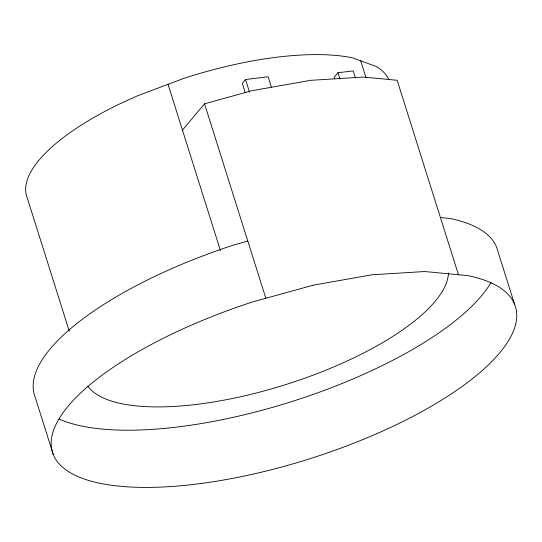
<?xml version="1.0" encoding="UTF-8"?>
<svg xmlns="http://www.w3.org/2000/svg" width="542" height="542" viewBox="0 0 542 542"><rect width="100%" height="100%" fill="white"/><g stroke="black" fill="none" stroke-linecap="round" stroke-linejoin="round"><path stroke-width="0.81" d="M182.458 130.073L204.537 103.82L251.881 90.717L310.654 80.331L363.438 77.072L397.151 80.277L458.464 274.74M271.562 87.743L268.1 76.761L245.533 79.525L242.288 83.38L245.255 92.79M355.484 78.021L353.228 70.88L337.998 72.743L334.15 77.316L334.651 78.902M247.816 241.088L234.388 244.801A242.667 83.393 -17.5 0 0 35.271 397.435L53.306 454.63M440.429 217.545L449.901 218.44A242.667 83.393 -17.5 0 1 496.567 247.105L514.602 304.299M360.667 60.806L365.986 77.662M337.998 72.743L339.997 79.091M245.533 79.525L249.489 92.072M204.537 103.82L265.851 298.283M168.034 84.322L220.391 250.39M69.281 331.223L27.337 198.189A190.303 65.399 -17.5 0 1 137.512 95.819L183.487 78.495A190.303 65.399 -17.5 0 1 352.49 57.825L376.527 66.585A190.303 65.399 -17.5 0 1 388.783 79.593M448.458 273.046A190.303 65.399 -17.5 0 1 284.604 384.949A190.303 65.399 -17.5 0 1 87.716 386.053M491.072 282.47A242.667 83.393 -17.5 0 1 291.603 401.615A242.667 83.393 -17.5 0 1 59.214 419.068M313.195 285.187L252.423 301.996A242.667 83.393 -17.5 0 0 62.283 466.94A242.667 83.393 -17.5 0 0 392.469 426.554A242.667 83.393 -17.5 0 0 467.936 275.634L424.752 271.535L371.968 274.794L313.195 285.187"/></g></svg>
